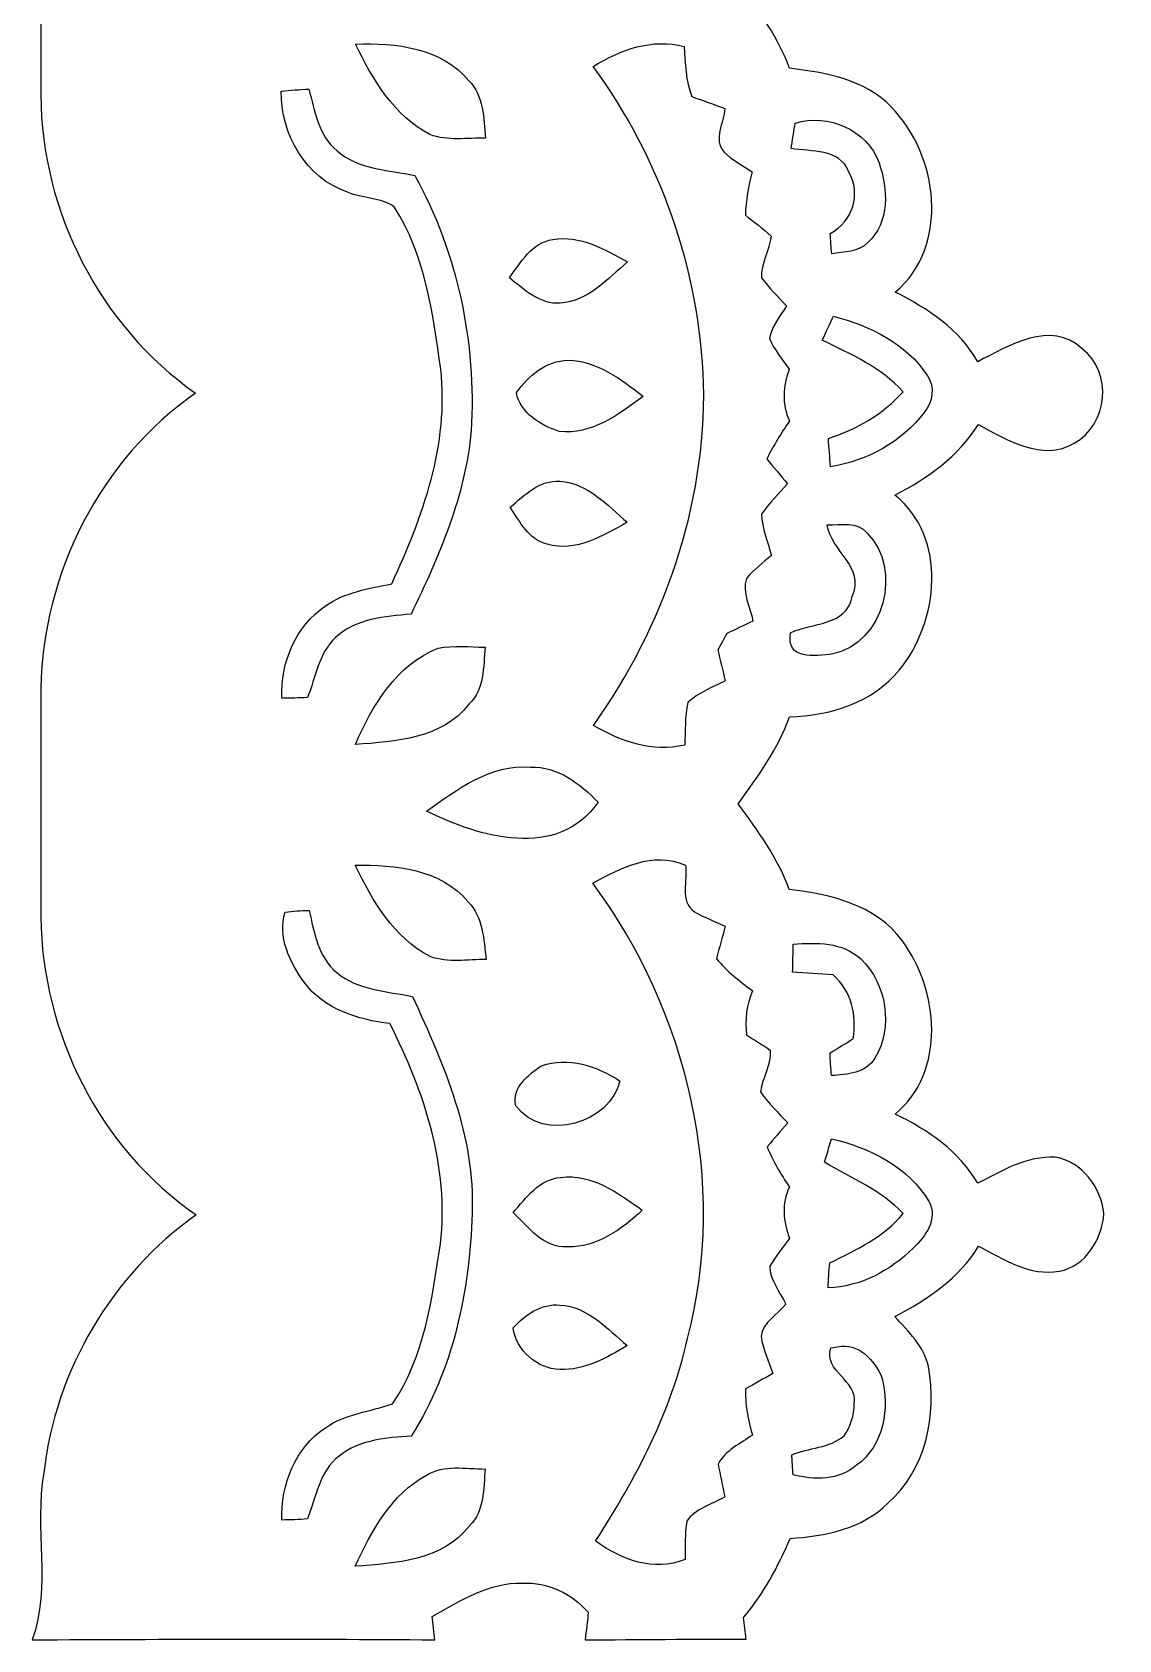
# Model space of a CAD drawing. Header units: centimetres. Extents: x -2.5 to 2.5, y -13.4 to 13.4.
# Drawn here: x -2.52 to 2.52, y -13.41 to -5.95 of the extents above; entities that cross this region are included whole.
import ezdxf

# ---------------------------------------------------------------- set-up
doc = ezdxf.new("R2010")
doc.units = ezdxf.units.CM
doc.header["$MEASUREMENT"] = 0
doc.layers.add('Camada 1', color=7, linetype='Continuous')

msp = doc.modelspace()

# ---------------------------------------------------------------- linework, layer by layer
at = {"layer": 'Camada 1', "color": 156}
for points, knots in [([(-2.51071, 13.4052), (-1.89301, 13.4052), (-1.27528, 13.40272), (-0.65792, 13.40696), (-0.65792, 13.40696), (-0.65863, 13.38121), (-0.6604, 13.33005), (-0.66145, 13.3043), (-0.66145, 13.3043), (-0.52246, 13.2274), (-0.3757, 13.13391), (-0.2092, 13.15049), (-0.2092, 13.15049), (-0.07549, 13.16108), (0.10159, 13.24609), (0.06314, 13.40696), (0.06314, 13.40696), (0.28397, 13.4052), (0.50446, 13.40767), (0.72531, 13.4052), (0.72531, 13.4052), (0.79728, 13.23798), (0.93944, 13.11027), (0.99377, 12.93247), (0.99377, 12.93247), (1.20543, 12.92577), (1.4298, 12.84358), (1.54552, 12.6559), (1.54552, 12.6559), (1.68627, 12.42871), (1.7078, 12.08369), (1.48378, 11.90025), (1.48378, 11.90025), (1.63405, 11.82122), (1.78118, 11.72386), (1.86831, 11.57323), (1.86831, 11.57323), (1.98296, 11.63637), (2.1075, 11.71575), (2.24437, 11.6914), (2.24437, 11.6914), (2.36714, 11.66847), (2.43628, 11.545), (2.45215, 11.43035), (2.45215, 11.43035), (2.43382, 11.32275), (2.37912, 11.19786), (2.2613, 11.1707), (2.2613, 11.1707), (2.11949, 11.13895), (1.98683, 11.21868), (1.86796, 11.285), (1.86796, 11.285), (1.77906, 11.13825), (1.63829, 11.03488), (1.48483, 10.96362), (1.48483, 10.96362), (1.74308, 10.73291), (1.68451, 10.28276), (1.42875, 10.07356), (1.42875, 10.07356), (1.30986, 9.96773), (1.14723, 9.94057), (0.99413, 9.92611), (0.99413, 9.92611), (0.93802, 9.77758), (0.84842, 9.64635), (0.7493, 9.52394), (0.7493, 9.52394), (0.84137, 9.38705), (0.93698, 9.25159), (1.00329, 9.09919), (1.00329, 9.09919), (1.23472, 9.10201), (1.47672, 8.99054), (1.57726, 8.77287), (1.57726, 8.77287), (1.68451, 8.55062), (1.69686, 8.23101), (1.4746, 8.07366), (1.4746, 8.07366), (1.63264, 8.0024), (1.77375, 7.89515), (1.86901, 7.74876), (1.86901, 7.74876), (1.97026, 7.80803), (2.08033, 7.85001), (2.19321, 7.88246), (2.19321, 7.88246), (2.27507, 7.85424), (2.36855, 7.8246), (2.4077, 7.73852), (2.4077, 7.73852), (2.52024, 7.58013), (2.3823, 7.3233), (2.18617, 7.33565), (2.18617, 7.33565), (2.07115, 7.34447), (1.96849, 7.40304), (1.86972, 7.45737), (1.86972, 7.45737), (1.77517, 7.31166), (1.6323, 7.2076), (1.47954, 7.12964), (1.47954, 7.12964), (1.53811, 7.07107), (1.60301, 7.01286), (1.62842, 6.93101), (1.62842, 6.93101), (1.69121, 6.67807), (1.6189, 6.37611), (1.39664, 6.22158), (1.39664, 6.22158), (1.28447, 6.13127), (1.1377, 6.11575), (0.99976, 6.10446), (0.99976, 6.10446), (0.93627, 5.95453), (0.84807, 5.81766), (0.75211, 5.68678), (0.75211, 5.68678), (0.85794, 5.56965), (0.93698, 5.4317), (0.99659, 5.28601), (0.99659, 5.28601), (1.20509, 5.28601), (1.42063, 5.20312), (1.53952, 5.02425), (1.53952, 5.02425), (1.67852, 4.80835), (1.70215, 4.49545), (1.52788, 4.29119), (1.52788, 4.29119), (1.50883, 4.28625), (1.47002, 4.27636), (1.45097, 4.27177), (1.45097, 4.27177), (1.61571, 4.19488), (1.77095, 4.08869), (1.86937, 3.93206), (1.86937, 3.93206), (1.98754, 4.00015), (2.11949, 4.07423), (2.2613, 4.04354), (2.2613, 4.04354), (2.37067, 4.02201), (2.4271, 3.90771), (2.45039, 3.80894), (2.45039, 3.80894), (2.45215, 3.68158), (2.3622, 3.54117), (2.22919, 3.52319), (2.22919, 3.52319), (2.09797, 3.5133), (1.97979, 3.57964), (1.86867, 3.64031), (1.86867, 3.64031), (1.77517, 3.49532), (1.63442, 3.3916), (1.48096, 3.31752), (1.48096, 3.31752), (1.72931, 3.11643), (1.68416, 2.71744), (1.49401, 2.49237), (1.49401, 2.49237), (1.37266, 2.34138), (1.17474, 2.30433), (0.99342, 2.28282), (0.99342, 2.28282), (0.93698, 2.13325), (0.84632, 2.0013), (0.75035, 1.87466), (0.75035, 1.87466), (0.85514, 1.75682), (0.93661, 1.62031), (0.99413, 1.47319), (0.99413, 1.47319), (1.13242, 1.46297), (1.28023, 1.44392), (1.39312, 1.35536), (1.39312, 1.35536), (1.66122, 1.16662), (1.74025, 0.744), (1.53528, 0.48224), (1.53528, 0.48224), (1.50741, 0.47412), (1.47954, 0.46601), (1.45204, 0.45755), (1.45204, 0.45755), (1.615, 0.37853), (1.77341, 0.27622), (1.86831, 0.11711), (1.86831, 0.11711), (2.00554, 0.19897), (2.19039, 0.29562), (2.34138, 0.19085), (2.34138, 0.19085), (2.48884, 0.07584), (2.47473, -0.16756), (2.31422, -0.26387), (2.31422, -0.26387), (2.16252, -0.3429), (2.00235, -0.24377), (1.86689, -0.17673), (1.86689, -0.17673), (1.77411, -0.31962), (1.63512, -0.42228), (1.48378, -0.49564), (1.48378, -0.49564), (1.76072, -0.73766), (1.67498, -1.22943), (1.38077, -1.42027), (1.38077, -1.42027), (1.26787, -1.50106), (1.12535, -1.51129), (0.99272, -1.53282), (0.99272, -1.53282), (0.93661, -1.68239), (0.84632, -1.81434), (0.74965, -1.94027), (0.74965, -1.94027), (0.85302, -2.0588), (0.93661, -2.19357), (0.99377, -2.34032), (0.99377, -2.34032), (1.13841, -2.35444), (1.29433, -2.37418), (1.40864, -2.47261), (1.40864, -2.47261), (1.66828, -2.66452), (1.73567, -3.08044), (1.53282, -3.33621), (1.53282, -3.33621), (1.50529, -3.34115), (1.47778, -3.3461), (1.45062, -3.35138), (1.45062, -3.35138), (1.61113, -3.43746), (1.76988, -3.53871), (1.86796, -3.6971), (1.86796, -3.6971), (1.9879, -3.63573), (2.11561, -3.55247), (2.25707, -3.58422), (2.25707, -3.58422), (2.38125, -3.61492), (2.45533, -3.74896), (2.44827, -3.87103), (2.44827, -3.87103), (2.42217, -3.95605), (2.38371, -4.06118), (2.28952, -4.08905), (2.28952, -4.08905), (2.141, -4.14725), (1.9946, -4.05518), (1.86655, -3.98955), (1.86655, -3.98955), (1.77623, -4.13456), (1.63583, -4.23615), (1.48483, -4.31129), (1.48483, -4.31129), (1.73567, -4.52649), (1.68521, -4.94841), (1.46507, -5.16607), (1.46507, -5.16607), (1.34267, -5.29554), (1.16099, -5.32765), (0.99236, -5.34775), (0.99236, -5.34775), (0.94226, -5.49027), (0.84737, -5.60846), (0.77399, -5.73792), (0.77399, -5.73792), (0.85372, -5.86105), (0.94156, -5.98063), (0.99272, -6.11998), (0.99272, -6.11998), (1.16063, -6.14045), (1.3416, -6.17044), (1.46437, -6.29884), (1.46437, -6.29884), (1.68275, -6.52039), (1.73848, -6.94231), (1.48307, -7.15822), (1.48307, -7.15822), (1.63335, -7.2337), (1.78152, -7.3293), (1.86548, -7.48064), (1.86548, -7.48064), (2.00837, -7.40516), (2.20451, -7.28591), (2.3502, -7.41997), (2.3502, -7.41997), (2.49344, -7.53285), (2.46979, -7.76993), (2.31315, -7.85883), (2.31315, -7.85883), (2.1657, -7.9449), (1.99918, -7.84294), (1.86867, -7.77098), (1.86867, -7.77098), (1.77765, -7.91951), (1.6323, -8.02004), (1.48132, -8.09978), (1.48132, -8.09978), (1.7272, -8.2938), (1.68592, -8.68749), (1.50213, -8.90939), (1.50213, -8.90939), (1.37936, -9.06215), (1.18215, -9.12106), (0.99272, -9.12777), (0.99272, -9.12777), (0.93732, -9.27522), (0.84807, -9.4054), (0.75352, -9.53028), (0.75352, -9.53028), (0.8449, -9.65553), (0.93873, -9.78076), (0.9913, -9.92857), (0.9913, -9.92857), (1.18392, -9.94867), (1.39171, -10.00019), (1.51482, -10.16387), (1.51482, -10.16387), (1.68485, -10.39424), (1.7212, -10.77029), (1.48271, -10.96892), (1.48271, -10.96892), (1.63476, -11.04229), (1.7787, -11.14212), (1.86655, -11.28994), (1.86655, -11.28994), (1.97801, -11.23209), (2.09444, -11.16224), (2.22496, -11.16965), (2.22496, -11.16965), (2.3502, -11.18904), (2.43769, -11.31005), (2.45109, -11.43105), (2.45109, -11.43105), (2.44193, -11.54852), (2.36819, -11.67377), (2.24472, -11.69811), (2.24472, -11.69811), (2.10819, -11.72245), (1.98472, -11.64132), (1.86937, -11.58168), (1.86937, -11.58168), (1.77977, -11.73091), (1.63264, -11.82863), (1.48166, -11.908), (1.48166, -11.908), (1.54235, -11.97785), (1.61712, -12.04489), (1.63653, -12.14013), (1.63653, -12.14013), (1.67745, -12.36345), (1.62665, -12.61991), (1.44814, -12.77338), (1.44814, -12.77338), (1.33032, -12.89368), (1.15639, -12.92613), (0.99484, -12.93741), (0.99484, -12.93741), (0.93944, -13.06829), (0.87171, -13.19494), (0.77927, -13.30395), (0.77927, -13.30395), (0.78317, -13.33712), (0.78705, -13.37062), (0.79128, -13.40485), (0.79128, -13.40485), (0.54222, -13.40309), (0.29316, -13.40626), (0.04409, -13.40731), (0.04409, -13.40731), (0.04903, -13.36392), (0.05715, -13.32194), (0.05785, -13.27925), (0.05785, -13.27925), (-0.01693, -13.19213), (-0.13053, -13.13921), (-0.24553, -13.14414), (-0.24553, -13.14414), (-0.4004, -13.13956), (-0.53516, -13.22704), (-0.66569, -13.29867), (-0.66569, -13.29867), (-0.66216, -13.32583), (-0.6558, -13.38014), (-0.65263, -13.40731), (-0.65263, -13.40731), (-1.27528, -13.40202), (-1.89793, -13.40414), (-2.52095, -13.40731), (-2.52095, -13.40731), (-2.43063, -13.15895), (-2.51354, -12.88908), (-2.46661, -12.63332), (-2.46661, -12.63332), (-2.4137, -12.15743), (-2.15018, -11.71327), (-1.76001, -11.43599), (-1.76001, -11.43599), (-2.20839, -11.12943), (-2.47473, -10.59356), (-2.48072, -10.05416), (-2.48072, -10.05416), (-2.47967, -9.70104), (-2.48038, -9.34826), (-2.48002, -8.99512), (-2.48002, -8.99512), (-2.47156, -8.4603), (-2.2038, -7.93326), (-1.76318, -7.62599), (-1.76318, -7.62599), (-2.20661, -7.31485), (-2.47791, -6.78532), (-2.48038, -6.24487), (-2.48038, -6.24487), (-2.48002, -5.91467), (-2.47967, -5.58446), (-2.48072, -5.25463), (-2.48072, -5.25463), (-2.48496, -4.70675), (-2.21721, -4.15571), (-1.76176, -3.84422), (-1.76176, -3.84422), (-2.20661, -3.538), (-2.47227, -3.00637), (-2.48038, -2.46944), (-2.48038, -2.46944), (-2.48002, -2.11666), (-2.47967, -1.76354), (-2.48072, -1.41076), (-2.48072, -1.41076), (-2.47543, -0.87241), (-2.20944, -0.33725), (-1.76318, -0.03033), (-1.76318, -0.03033), (-2.08808, 0.20954), (-2.3382, 0.55633), (-2.42746, 0.9532), (-2.42746, 0.9532), (-2.50895, 1.25201), (-2.47227, 1.5635), (-2.48002, 1.86867), (-2.48002, 1.86867), (-2.4719, 2.18651), (-2.51071, 2.51071), (-2.42393, 2.82151), (-2.42393, 2.82151), (-2.33079, 3.20922), (-2.08808, 3.55318), (-1.76564, 3.78566), (-1.76564, 3.78566), (-2.19886, 4.09963), (-2.47297, 4.61573), (-2.48038, 5.1516), (-2.48038, 5.1516), (-2.47931, 5.51673), (-2.48038, 5.88186), (-2.48002, 6.24699), (-2.48002, 6.24699), (-2.46839, 6.77862), (-2.19886, 7.29333), (-1.766, 7.60306), (-1.766, 7.60306), (-2.18968, 7.90575), (-2.4585, 8.40457), (-2.4786, 8.92492), (-2.4786, 8.92492), (-2.4825, 9.29004), (-2.47791, 9.65517), (-2.48072, 10.0203), (-2.48072, 10.0203), (-2.48214, 10.56357), (-2.22108, 11.11108), (-1.76954, 11.42153), (-1.76954, 11.42153), (-2.14665, 11.69175), (-2.40417, 12.11862), (-2.46238, 12.57935), (-2.46238, 12.57935), (-2.51283, 12.8524), (-2.43874, 13.13568), (-2.51071, 13.4052)], [0, 0, 0, 0, 0.0081301, 0.0081301, 0.0081301, 0.0081301, 0.0162602, 0.0162602, 0.0162602, 0.0162602, 0.0243902, 0.0243902, 0.0243902, 0.0243902, 0.0325203, 0.0325203, 0.0325203, 0.0325203, 0.0406504, 0.0406504, 0.0406504, 0.0406504, 0.0487805, 0.0487805, 0.0487805, 0.0487805, 0.0569106, 0.0569106, 0.0569106, 0.0569106, 0.0650407, 0.0650407, 0.0650407, 0.0650407, 0.0731707, 0.0731707, 0.0731707, 0.0731707, 0.0813008, 0.0813008, 0.0813008, 0.0813008, 0.0894309, 0.0894309, 0.0894309, 0.0894309, 0.097561, 0.097561, 0.097561, 0.097561, 0.1056911, 0.1056911, 0.1056911, 0.1056911, 0.1138211, 0.1138211, 0.1138211, 0.1138211, 0.1219512, 0.1219512, 0.1219512, 0.1219512, 0.1300813, 0.1300813, 0.1300813, 0.1300813, 0.1382114, 0.1382114, 0.1382114, 0.1382114, 0.1463415, 0.1463415, 0.1463415, 0.1463415, 0.1544715, 0.1544715, 0.1544715, 0.1544715, 0.1626016, 0.1626016, 0.1626016, 0.1626016, 0.1707317, 0.1707317, 0.1707317, 0.1707317, 0.1788618, 0.1788618, 0.1788618, 0.1788618, 0.1869919, 0.1869919, 0.1869919, 0.1869919, 0.195122, 0.195122, 0.195122, 0.195122, 0.203252, 0.203252, 0.203252, 0.203252, 0.2113821, 0.2113821, 0.2113821, 0.2113821, 0.2195122, 0.2195122, 0.2195122, 0.2195122, 0.2276423, 0.2276423, 0.2276423, 0.2276423, 0.2357724, 0.2357724, 0.2357724, 0.2357724, 0.2439024, 0.2439024, 0.2439024, 0.2439024, 0.2520325, 0.2520325, 0.2520325, 0.2520325, 0.2601626, 0.2601626, 0.2601626, 0.2601626, 0.2682927, 0.2682927, 0.2682927, 0.2682927, 0.2764228, 0.2764228, 0.2764228, 0.2764228, 0.2845528, 0.2845528, 0.2845528, 0.2845528, 0.2926829, 0.2926829, 0.2926829, 0.2926829, 0.300813, 0.300813, 0.300813, 0.300813, 0.3089431, 0.3089431, 0.3089431, 0.3089431, 0.3170732, 0.3170732, 0.3170732, 0.3170732, 0.3252033, 0.3252033, 0.3252033, 0.3252033, 0.3333333, 0.3333333, 0.3333333, 0.3333333, 0.3414634, 0.3414634, 0.3414634, 0.3414634, 0.3495935, 0.3495935, 0.3495935, 0.3495935, 0.3577236, 0.3577236, 0.3577236, 0.3577236, 0.3658537, 0.3658537, 0.3658537, 0.3658537, 0.3739837, 0.3739837, 0.3739837, 0.3739837, 0.3821138, 0.3821138, 0.3821138, 0.3821138, 0.3902439, 0.3902439, 0.3902439, 0.3902439, 0.398374, 0.398374, 0.398374, 0.398374, 0.4065041, 0.4065041, 0.4065041, 0.4065041, 0.4146341, 0.4146341, 0.4146341, 0.4146341, 0.4227642, 0.4227642, 0.4227642, 0.4227642, 0.4308943, 0.4308943, 0.4308943, 0.4308943, 0.4390244, 0.4390244, 0.4390244, 0.4390244, 0.4471545, 0.4471545, 0.4471545, 0.4471545, 0.4552846, 0.4552846, 0.4552846, 0.4552846, 0.4634146, 0.4634146, 0.4634146, 0.4634146, 0.4715447, 0.4715447, 0.4715447, 0.4715447, 0.4796748, 0.4796748, 0.4796748, 0.4796748, 0.4878049, 0.4878049, 0.4878049, 0.4878049, 0.495935, 0.495935, 0.495935, 0.495935, 0.504065, 0.504065, 0.504065, 0.504065, 0.5121951, 0.5121951, 0.5121951, 0.5121951, 0.5203252, 0.5203252, 0.5203252, 0.5203252, 0.5284553, 0.5284553, 0.5284553, 0.5284553, 0.5365854, 0.5365854, 0.5365854, 0.5365854, 0.5447154, 0.5447154, 0.5447154, 0.5447154, 0.5528455, 0.5528455, 0.5528455, 0.5528455, 0.5609756, 0.5609756, 0.5609756, 0.5609756, 0.5691057, 0.5691057, 0.5691057, 0.5691057, 0.5772358, 0.5772358, 0.5772358, 0.5772358, 0.5853659, 0.5853659, 0.5853659, 0.5853659, 0.5934959, 0.5934959, 0.5934959, 0.5934959, 0.601626, 0.601626, 0.601626, 0.601626, 0.6097561, 0.6097561, 0.6097561, 0.6097561, 0.6178862, 0.6178862, 0.6178862, 0.6178862, 0.6260163, 0.6260163, 0.6260163, 0.6260163, 0.6341463, 0.6341463, 0.6341463, 0.6341463, 0.6422764, 0.6422764, 0.6422764, 0.6422764, 0.6504065, 0.6504065, 0.6504065, 0.6504065, 0.6585366, 0.6585366, 0.6585366, 0.6585366, 0.6666667, 0.6666667, 0.6666667, 0.6666667, 0.6747967, 0.6747967, 0.6747967, 0.6747967, 0.6829268, 0.6829268, 0.6829268, 0.6829268, 0.6910569, 0.6910569, 0.6910569, 0.6910569, 0.699187, 0.699187, 0.699187, 0.699187, 0.7073171, 0.7073171, 0.7073171, 0.7073171, 0.7154472, 0.7154472, 0.7154472, 0.7154472, 0.7235772, 0.7235772, 0.7235772, 0.7235772, 0.7317073, 0.7317073, 0.7317073, 0.7317073, 0.7398374, 0.7398374, 0.7398374, 0.7398374, 0.7479675, 0.7479675, 0.7479675, 0.7479675, 0.7560976, 0.7560976, 0.7560976, 0.7560976, 0.7642276, 0.7642276, 0.7642276, 0.7642276, 0.7723577, 0.7723577, 0.7723577, 0.7723577, 0.7804878, 0.7804878, 0.7804878, 0.7804878, 0.7886179, 0.7886179, 0.7886179, 0.7886179, 0.796748, 0.796748, 0.796748, 0.796748, 0.804878, 0.804878, 0.804878, 0.804878, 0.8130081, 0.8130081, 0.8130081, 0.8130081, 0.8211382, 0.8211382, 0.8211382, 0.8211382, 0.8292683, 0.8292683, 0.8292683, 0.8292683, 0.8373984, 0.8373984, 0.8373984, 0.8373984, 0.8455285, 0.8455285, 0.8455285, 0.8455285, 0.8536585, 0.8536585, 0.8536585, 0.8536585, 0.8617886, 0.8617886, 0.8617886, 0.8617886, 0.8699187, 0.8699187, 0.8699187, 0.8699187, 0.8780488, 0.8780488, 0.8780488, 0.8780488, 0.8861789, 0.8861789, 0.8861789, 0.8861789, 0.8943089, 0.8943089, 0.8943089, 0.8943089, 0.902439, 0.902439, 0.902439, 0.902439, 0.9105691, 0.9105691, 0.9105691, 0.9105691, 0.9186992, 0.9186992, 0.9186992, 0.9186992, 0.9268293, 0.9268293, 0.9268293, 0.9268293, 0.9349593, 0.9349593, 0.9349593, 0.9349593, 0.9430894, 0.9430894, 0.9430894, 0.9430894, 0.9512195, 0.9512195, 0.9512195, 0.9512195, 0.9593496, 0.9593496, 0.9593496, 0.9593496, 0.9674797, 0.9674797, 0.9674797, 0.9674797, 0.9756098, 0.9756098, 0.9756098, 0.9756098, 0.9837398, 0.9837398, 0.9837398, 0.9837398, 1, 1, 1, 1]), ([(-1.02093, -6.00745), (-1.02093, -6.00745), (-1.02093, -6.00745), (-1.02093, -6.00745), (-1.02093, -6.00745), (-0.94226, -6.17078), (-0.84208, -6.34012), (-0.67556, -6.42691), (-0.67556, -6.42691), (-0.59407, -6.45829), (-0.50341, -6.44207), (-0.41768, -6.44348), (-0.41768, -6.44348), (-0.42686, -6.35141), (-0.42509, -6.24804), (-0.4953, -6.17748), (-0.4953, -6.17748), (-0.6223, -6.02473), (-0.83502, -6.00039), (-1.02093, -6.00745)], [0, 0, 0, 0, 0.1666667, 0.1666667, 0.1666667, 0.1666667, 0.3333333, 0.3333333, 0.3333333, 0.3333333, 0.5, 0.5, 0.5, 0.5, 0.6666667, 0.6666667, 0.6666667, 0.6666667, 1, 1, 1, 1]), ([(0.0822, -6.11082), (0.0822, -6.11082), (0.0822, -6.11082), (0.0822, -6.11082), (0.0822, -6.11082), (0.39263, -6.53696), (0.57714, -7.0552), (0.59372, -7.58296), (0.59372, -7.58296), (0.60537, -8.14951), (0.40922, -8.70866), (0.08254, -9.16798), (0.08254, -9.16798), (0.21307, -9.24102), (0.35489, -9.29393), (0.50623, -9.25795), (0.50623, -9.25795), (0.51011, -9.19198), (0.50553, -9.12566), (0.52034, -9.06144), (0.52034, -9.06144), (0.56938, -9.01417), (0.63465, -8.99089), (0.69427, -8.9602), (0.69427, -8.9602), (0.68297, -8.91187), (0.67132, -8.86424), (0.6597, -8.81661), (0.6597, -8.81661), (0.67027, -8.79756), (0.69144, -8.75946), (0.70202, -8.74041), (0.70202, -8.74041), (0.74224, -8.72137), (0.78246, -8.70196), (0.82303, -8.68327), (0.82303, -8.68327), (0.81068, -8.61871), (0.77045, -8.55098), (0.79304, -8.48501), (0.79304, -8.48501), (0.8262, -8.44444), (0.86959, -8.4134), (0.9084, -8.37881), (0.9084, -8.37881), (0.89217, -8.31497), (0.8643, -8.25324), (0.86254, -8.18727), (0.86254, -8.18727), (0.89817, -8.13647), (0.94192, -8.09237), (0.98319, -8.0465), (0.98319, -8.0465), (0.95074, -8.0077), (0.91863, -7.96924), (0.88688, -7.9308), (0.88688, -7.9308), (0.91792, -7.87011), (0.95355, -7.81227), (0.99165, -7.75616), (0.99165, -7.75616), (0.95708, -7.67749), (0.96097, -7.59388), (0.9913, -7.51521), (0.9913, -7.51521), (0.95849, -7.46901), (0.92216, -7.42492), (0.89923, -7.3734), (0.89923, -7.3734), (0.90769, -7.31485), (0.95074, -7.27039), (0.97861, -7.22136), (0.97861, -7.22136), (0.93909, -7.17868), (0.89675, -7.1388), (0.86254, -7.09188), (0.86254, -7.09188), (0.85901, -7.02415), (0.89923, -6.96382), (0.90664, -6.89751), (0.90664, -6.89751), (0.86888, -6.86293), (0.82761, -6.83224), (0.78775, -6.8012), (0.78775, -6.8012), (0.78987, -6.73276), (0.80151, -6.66574), (0.81845, -6.59977), (0.81845, -6.59977), (0.7747, -6.57014), (0.72636, -6.54614), (0.68967, -6.50804), (0.68967, -6.50804), (0.63534, -6.45018), (0.69003, -6.37222), (0.69215, -6.30555), (0.69215, -6.30555), (0.64099, -6.28685), (0.59019, -6.2685), (0.53903, -6.25122), (0.53903, -6.25122), (0.51011, -6.17714), (0.5087, -6.09669), (0.50446, -6.01839), (0.50446, -6.01839), (0.35277, -5.97992), (0.21061, -6.0332), (0.0822, -6.11082)], [0, 0, 0, 0, 0.0357143, 0.0357143, 0.0357143, 0.0357143, 0.0714286, 0.0714286, 0.0714286, 0.0714286, 0.1071429, 0.1071429, 0.1071429, 0.1071429, 0.1428571, 0.1428571, 0.1428571, 0.1428571, 0.1785714, 0.1785714, 0.1785714, 0.1785714, 0.2142857, 0.2142857, 0.2142857, 0.2142857, 0.25, 0.25, 0.25, 0.25, 0.2857143, 0.2857143, 0.2857143, 0.2857143, 0.3214286, 0.3214286, 0.3214286, 0.3214286, 0.3571429, 0.3571429, 0.3571429, 0.3571429, 0.3928571, 0.3928571, 0.3928571, 0.3928571, 0.4285714, 0.4285714, 0.4285714, 0.4285714, 0.4642857, 0.4642857, 0.4642857, 0.4642857, 0.5, 0.5, 0.5, 0.5, 0.5357143, 0.5357143, 0.5357143, 0.5357143, 0.5714286, 0.5714286, 0.5714286, 0.5714286, 0.6071429, 0.6071429, 0.6071429, 0.6071429, 0.6428571, 0.6428571, 0.6428571, 0.6428571, 0.6785714, 0.6785714, 0.6785714, 0.6785714, 0.7142857, 0.7142857, 0.7142857, 0.7142857, 0.75, 0.75, 0.75, 0.75, 0.7857143, 0.7857143, 0.7857143, 0.7857143, 0.8214286, 0.8214286, 0.8214286, 0.8214286, 0.8571429, 0.8571429, 0.8571429, 0.8571429, 0.8928571, 0.8928571, 0.8928571, 0.8928571, 0.9285714, 0.9285714, 0.9285714, 0.9285714, 1, 1, 1, 1]), ([(-1.36525, -6.22511), (-1.36525, -6.22511), (-1.36525, -6.22511), (-1.36525, -6.22511), (-1.36525, -6.22511), (-1.36947, -6.42479), (-1.25095, -6.62905), (-1.05728, -6.69466), (-1.05728, -6.69466), (-0.98848, -6.72535), (-0.90204, -6.71829), (-0.84137, -6.76275), (-0.84137, -6.76275), (-0.69673, -6.985), (-0.66145, -7.25735), (-0.62583, -7.51451), (-0.62583, -7.51451), (-0.58596, -7.86341), (-0.70801, -8.19996), (-0.85302, -8.51076), (-0.85302, -8.51076), (-0.95849, -8.53193), (-1.06997, -8.54886), (-1.15958, -8.61272), (-1.15958, -8.61272), (-1.29857, -8.7062), (-1.36947, -8.87659), (-1.36243, -9.04098), (-1.36243, -9.04098), (-1.32291, -9.04098), (-1.2834, -9.03993), (-1.24354, -9.03781), (-1.24354, -9.03781), (-1.2058, -8.94291), (-1.19203, -8.83179), (-1.113, -8.75982), (-1.113, -8.75982), (-1.01917, -8.67233), (-0.88477, -8.6614), (-0.76341, -8.65152), (-0.76341, -8.65152), (-0.63287, -8.3827), (-0.51118, -8.10153), (-0.48401, -7.80097), (-0.48401, -7.80097), (-0.46073, -7.39245), (-0.54645, -6.97618), (-0.74541, -6.61704), (-0.74541, -6.61704), (-0.86854, -6.59024), (-1.00682, -6.58953), (-1.10666, -6.50239), (-1.10666, -6.50239), (-1.19308, -6.4329), (-1.20931, -6.31684), (-1.23718, -6.21629), (-1.23718, -6.21629), (-1.27987, -6.21875), (-1.32291, -6.22123), (-1.36525, -6.22511)], [0, 0, 0, 0, 0.0625, 0.0625, 0.0625, 0.0625, 0.125, 0.125, 0.125, 0.125, 0.1875, 0.1875, 0.1875, 0.1875, 0.25, 0.25, 0.25, 0.25, 0.3125, 0.3125, 0.3125, 0.3125, 0.375, 0.375, 0.375, 0.375, 0.4375, 0.4375, 0.4375, 0.4375, 0.5, 0.5, 0.5, 0.5, 0.5625, 0.5625, 0.5625, 0.5625, 0.625, 0.625, 0.625, 0.625, 0.6875, 0.6875, 0.6875, 0.6875, 0.75, 0.75, 0.75, 0.75, 0.8125, 0.8125, 0.8125, 0.8125, 0.875, 0.875, 0.875, 0.875, 1, 1, 1, 1]), ([(1.01847, -6.37363), (1.01847, -6.37363), (1.01847, -6.37363), (1.01847, -6.37363), (1.01847, -6.37363), (1.01389, -6.40291), (1.00471, -6.46219), (1.00012, -6.49145), (1.00012, -6.49145), (1.09255, -6.5084), (1.22378, -6.4904), (1.26683, -6.59835), (1.26683, -6.59835), (1.32679, -6.70418), (1.28588, -6.828), (1.18145, -6.88622), (1.18145, -6.88622), (1.18356, -6.91727), (1.18568, -6.94867), (1.18816, -6.98041), (1.18816, -6.98041), (1.24566, -6.97018), (1.31197, -6.97406), (1.35536, -6.9282), (1.35536, -6.9282), (1.45767, -6.83577), (1.45026, -6.67807), (1.40757, -6.55849), (1.40757, -6.55849), (1.35325, -6.40467), (1.17086, -6.32707), (1.01847, -6.37363)], [0, 0, 0, 0, 0.1111111, 0.1111111, 0.1111111, 0.1111111, 0.2222222, 0.2222222, 0.2222222, 0.2222222, 0.3333333, 0.3333333, 0.3333333, 0.3333333, 0.4444444, 0.4444444, 0.4444444, 0.4444444, 0.5555556, 0.5555556, 0.5555556, 0.5555556, 0.6666667, 0.6666667, 0.6666667, 0.6666667, 0.7777778, 0.7777778, 0.7777778, 0.7777778, 1, 1, 1, 1]), ([(-0.30726, -7.09188), (-0.30726, -7.09188), (-0.30726, -7.09188), (-0.30726, -7.09188), (-0.30726, -7.09188), (-0.23777, -7.1448), (-0.16651, -7.21642), (-0.0709, -7.20901), (-0.0709, -7.20901), (0.05749, -7.20019), (0.14887, -7.09612), (0.24095, -7.01781), (0.24095, -7.01781), (0.13475, -6.96029), (0.0208, -6.89151), (-0.10548, -6.91409), (-0.10548, -6.91409), (-0.20355, -6.92608), (-0.25364, -7.02098), (-0.30726, -7.09188)], [0, 0, 0, 0, 0.1666667, 0.1666667, 0.1666667, 0.1666667, 0.3333333, 0.3333333, 0.3333333, 0.3333333, 0.5, 0.5, 0.5, 0.5, 0.6666667, 0.6666667, 0.6666667, 0.6666667, 1, 1, 1, 1]), ([(1.1444, -7.38082), (1.1444, -7.38082), (1.1444, -7.38082), (1.1444, -7.38082), (1.1444, -7.38082), (1.27776, -7.44607), (1.41851, -7.50569), (1.51906, -7.62), (1.51906, -7.62), (1.42699, -7.72478), (1.30422, -7.79322), (1.17298, -7.83624), (1.17298, -7.83624), (1.17544, -7.88), (1.17897, -7.92302), (1.18321, -7.96748), (1.18321, -7.96748), (1.35254, -7.94032), (1.51341, -7.85283), (1.61783, -7.71525), (1.61783, -7.71525), (1.65734, -7.66833), (1.66828, -7.59707), (1.63194, -7.5452), (1.63194, -7.5452), (1.53458, -7.39527), (1.36455, -7.31307), (1.19627, -7.26968), (1.19627, -7.26968), (1.18356, -7.29755), (1.15746, -7.35329), (1.1444, -7.38082)], [0, 0, 0, 0, 0.1111111, 0.1111111, 0.1111111, 0.1111111, 0.2222222, 0.2222222, 0.2222222, 0.2222222, 0.3333333, 0.3333333, 0.3333333, 0.3333333, 0.4444444, 0.4444444, 0.4444444, 0.4444444, 0.5555556, 0.5555556, 0.5555556, 0.5555556, 0.6666667, 0.6666667, 0.6666667, 0.6666667, 0.7777778, 0.7777778, 0.7777778, 0.7777778, 1, 1, 1, 1]), ([(-0.27481, -7.62387), (-0.27481, -7.62387), (-0.27481, -7.62387), (-0.27481, -7.62387), (-0.27481, -7.62387), (-0.25541, -7.71806), (-0.16262, -7.77733), (-0.07584, -7.80345), (-0.07584, -7.80345), (0.07267, -7.82179), (0.20109, -7.72442), (0.31362, -7.64151), (0.31362, -7.64151), (0.21201, -7.56214), (0.10018, -7.47606), (-0.03457, -7.4736), (-0.03457, -7.4736), (-0.13652, -7.47501), (-0.21836, -7.5452), (-0.27481, -7.62387)], [0, 0, 0, 0, 0.1666667, 0.1666667, 0.1666667, 0.1666667, 0.3333333, 0.3333333, 0.3333333, 0.3333333, 0.5, 0.5, 0.5, 0.5, 0.6666667, 0.6666667, 0.6666667, 0.6666667, 1, 1, 1, 1]), ([(-0.30373, -8.15552), (-0.30373, -8.15552), (-0.30373, -8.15552), (-0.30373, -8.15552), (-0.30373, -8.15552), (-0.25788, -8.22113), (-0.21802, -8.30615), (-0.13194, -8.3266), (-0.13194, -8.3266), (0.00105, -8.36436), (0.12805, -8.28745), (0.23988, -8.22501), (0.23988, -8.22501), (0.1471, -8.14634), (0.05749, -8.04333), (-0.07231, -8.03485), (-0.07231, -8.03485), (-0.16722, -8.02674), (-0.23707, -8.10012), (-0.30373, -8.15552)], [0, 0, 0, 0, 0.1666667, 0.1666667, 0.1666667, 0.1666667, 0.3333333, 0.3333333, 0.3333333, 0.3333333, 0.5, 0.5, 0.5, 0.5, 0.6666667, 0.6666667, 0.6666667, 0.6666667, 1, 1, 1, 1]), ([(1.16733, -8.23665), (1.16733, -8.23665), (1.16733, -8.23665), (1.16733, -8.23665), (1.16733, -8.23665), (1.18426, -8.35978), (1.34584, -8.43173), (1.28269, -8.56967), (1.28269, -8.56967), (1.25623, -8.70725), (1.09607, -8.68961), (0.99764, -8.7369), (0.99764, -8.7369), (0.97296, -8.866), (1.11054, -8.8466), (1.19379, -8.83532), (1.19379, -8.83532), (1.43016, -8.78733), (1.52011, -8.43986), (1.3529, -8.27546), (1.3529, -8.27546), (1.30739, -8.21831), (1.22943, -8.23948), (1.16733, -8.23665)], [0, 0, 0, 0, 0.1428571, 0.1428571, 0.1428571, 0.1428571, 0.2857143, 0.2857143, 0.2857143, 0.2857143, 0.4285714, 0.4285714, 0.4285714, 0.4285714, 0.5714286, 0.5714286, 0.5714286, 0.5714286, 0.7142857, 0.7142857, 0.7142857, 0.7142857, 1, 1, 1, 1]), ([(-1.02129, -9.25583), (-1.02129, -9.25583), (-1.02129, -9.25583), (-1.02129, -9.25583), (-1.02129, -9.25583), (-0.83572, -9.24136), (-0.61877, -9.22937), (-0.49459, -9.0685), (-0.49459, -9.0685), (-0.42262, -8.99971), (-0.42862, -8.89528), (-0.41909, -8.80463), (-0.41909, -8.80463), (-0.49213, -8.80251), (-0.56549, -8.7951), (-0.63746, -8.8085), (-0.63746, -8.8085), (-0.83007, -8.88471), (-0.94368, -9.07379), (-1.02129, -9.25583)], [0, 0, 0, 0, 0.1666667, 0.1666667, 0.1666667, 0.1666667, 0.3333333, 0.3333333, 0.3333333, 0.3333333, 0.5, 0.5, 0.5, 0.5, 0.6666667, 0.6666667, 0.6666667, 0.6666667, 1, 1, 1, 1]), ([(-0.69215, -9.56451), (-0.69215, -9.56451), (-0.69215, -9.56451), (-0.69215, -9.56451), (-0.69215, -9.56451), (-0.44767, -9.68516), (-0.08254, -9.79382), (0.10442, -9.52253), (0.10442, -9.52253), (0.0201, -9.43821), (-0.08325, -9.35426), (-0.2099, -9.36096), (-0.2099, -9.36096), (-0.39511, -9.34473), (-0.54926, -9.46431), (-0.69215, -9.56451)], [0, 0, 0, 0, 0.2, 0.2, 0.2, 0.2, 0.4, 0.4, 0.4, 0.4, 0.6, 0.6, 0.6, 0.6, 1, 1, 1, 1]), ([(0.08042, -9.89894), (0.08042, -9.89894), (0.08042, -9.89894), (0.08042, -9.89894), (0.08042, -9.89894), (0.52105, -10.49408), (0.71013, -11.28783), (0.51893, -12.01032), (0.51893, -12.01032), (0.44414, -12.34968), (0.27975, -12.65872), (0.09313, -12.94835), (0.09313, -12.94835), (0.21378, -13.03796), (0.36089, -13.09158), (0.50835, -13.03513), (0.50835, -13.03513), (0.51011, -12.97515), (0.50587, -12.91554), (0.5154, -12.85699), (0.5154, -12.85699), (0.55597, -12.79735), (0.63287, -12.77937), (0.69249, -12.74409), (0.69249, -12.74409), (0.68121, -12.6933), (0.67098, -12.6425), (0.66145, -12.59204), (0.66145, -12.59204), (0.69532, -12.52748), (0.76517, -12.49785), (0.82125, -12.45763), (0.82125, -12.45763), (0.79833, -12.38815), (0.78634, -12.31618), (0.7888, -12.2435), (0.7888, -12.2435), (0.83078, -12.21987), (0.87277, -12.19624), (0.9151, -12.17259), (0.9151, -12.17259), (0.89641, -12.11509), (0.86959, -12.05971), (0.86042, -11.99973), (0.86042, -11.99973), (0.86924, -11.93411), (0.93698, -11.89848), (0.97579, -11.85121), (0.97579, -11.85121), (0.94933, -11.793), (0.90063, -11.7408), (0.90134, -11.67482), (0.90134, -11.67482), (0.92745, -11.62897), (0.96061, -11.58804), (0.99236, -11.5464), (0.99236, -11.5464), (0.96378, -11.4681), (0.95425, -11.38485), (0.99165, -11.30757), (0.99165, -11.30757), (0.95215, -11.24795), (0.91546, -11.18658), (0.88864, -11.12061), (0.88864, -11.12061), (0.92004, -11.08357), (0.95179, -11.04688), (0.9839, -11.01019), (0.9839, -11.01019), (0.94085, -10.96291), (0.89393, -10.91917), (0.85831, -10.86626), (0.85831, -10.86626), (0.86606, -10.80065), (0.90874, -10.73962), (0.90311, -10.67364), (0.90311, -10.67364), (0.86713, -10.64823), (0.83078, -10.62496), (0.7934, -10.60272), (0.7934, -10.60272), (0.78317, -10.53253), (0.79516, -10.46302), (0.82055, -10.39741), (0.82055, -10.39741), (0.76022, -10.35297), (0.70131, -10.30605), (0.65334, -10.2489), (0.65334, -10.2489), (0.66674, -10.1981), (0.68121, -10.14871), (0.69391, -10.09826), (0.69391, -10.09826), (0.64593, -10.07568), (0.59655, -10.05733), (0.55138, -10.03087), (0.55138, -10.03087), (0.48012, -9.98326), (0.5221, -9.88377), (0.5094, -9.81463), (0.5094, -9.81463), (0.3563, -9.75077), (0.21271, -9.82486), (0.08042, -9.89894)], [0, 0, 0, 0, 0.037037, 0.037037, 0.037037, 0.037037, 0.0740741, 0.0740741, 0.0740741, 0.0740741, 0.1111111, 0.1111111, 0.1111111, 0.1111111, 0.1481481, 0.1481481, 0.1481481, 0.1481481, 0.1851852, 0.1851852, 0.1851852, 0.1851852, 0.2222222, 0.2222222, 0.2222222, 0.2222222, 0.2592593, 0.2592593, 0.2592593, 0.2592593, 0.2962963, 0.2962963, 0.2962963, 0.2962963, 0.3333333, 0.3333333, 0.3333333, 0.3333333, 0.3703704, 0.3703704, 0.3703704, 0.3703704, 0.4074074, 0.4074074, 0.4074074, 0.4074074, 0.4444444, 0.4444444, 0.4444444, 0.4444444, 0.4814815, 0.4814815, 0.4814815, 0.4814815, 0.5185185, 0.5185185, 0.5185185, 0.5185185, 0.5555556, 0.5555556, 0.5555556, 0.5555556, 0.5925926, 0.5925926, 0.5925926, 0.5925926, 0.6296296, 0.6296296, 0.6296296, 0.6296296, 0.6666667, 0.6666667, 0.6666667, 0.6666667, 0.7037037, 0.7037037, 0.7037037, 0.7037037, 0.7407407, 0.7407407, 0.7407407, 0.7407407, 0.7777778, 0.7777778, 0.7777778, 0.7777778, 0.8148148, 0.8148148, 0.8148148, 0.8148148, 0.8518519, 0.8518519, 0.8518519, 0.8518519, 0.8888889, 0.8888889, 0.8888889, 0.8888889, 0.9259259, 0.9259259, 0.9259259, 0.9259259, 1, 1, 1, 1]), ([(-1.02234, -9.81569), (-1.02234, -9.81569), (-1.02234, -9.81569), (-1.02234, -9.81569), (-1.02234, -9.81569), (-0.94192, -9.98007), (-0.84242, -10.15118), (-0.67451, -10.23902), (-0.67451, -10.23902), (-0.59195, -10.26971), (-0.50095, -10.25243), (-0.41485, -10.25172), (-0.41485, -10.25172), (-0.42545, -10.15824), (-0.42969, -10.05628), (-0.49883, -9.98502), (-0.49883, -9.98502), (-0.62512, -9.83262), (-0.83819, -9.81216), (-1.02234, -9.81569)], [0, 0, 0, 0, 0.1666667, 0.1666667, 0.1666667, 0.1666667, 0.3333333, 0.3333333, 0.3333333, 0.3333333, 0.5, 0.5, 0.5, 0.5, 0.6666667, 0.6666667, 0.6666667, 0.6666667, 1, 1, 1, 1]), ([(-1.34725, -10.03229), (-1.34725, -10.03229), (-1.34725, -10.03229), (-1.34725, -10.03229), (-1.34725, -10.03229), (-1.38465, -10.1473), (-1.32432, -10.26583), (-1.25906, -10.35826), (-1.25906, -10.35826), (-1.16699, -10.48349), (-1.00999, -10.53217), (-0.86184, -10.54946), (-0.86184, -10.54946), (-0.70131, -10.86343), (-0.58561, -11.21375), (-0.62688, -11.57076), (-0.62688, -11.57076), (-0.66569, -11.82546), (-0.70061, -12.09604), (-0.84983, -12.31335), (-0.84983, -12.31335), (-0.9532, -12.34897), (-1.06785, -12.3592), (-1.15958, -12.42342), (-1.15958, -12.42342), (-1.30033, -12.51479), (-1.36771, -12.68801), (-1.36243, -12.85168), (-1.36243, -12.85168), (-1.32291, -12.85134), (-1.28376, -12.84958), (-1.24424, -12.84639), (-1.24424, -12.84639), (-1.20368, -12.74655), (-1.18921, -12.6245), (-1.09677, -12.55501), (-1.09677, -12.55501), (-1.00295, -12.4788), (-0.87806, -12.47069), (-0.76234, -12.46258), (-0.76234, -12.46258), (-0.5669, -12.15636), (-0.49142, -11.78877), (-0.48012, -11.43), (-0.48012, -11.43), (-0.46531, -11.07369), (-0.61029, -10.73996), (-0.75671, -10.42353), (-0.75671, -10.42353), (-0.877, -10.40024), (-1.00894, -10.39495), (-1.10737, -10.31346), (-1.10737, -10.31346), (-1.19415, -10.24325), (-1.2125, -10.12647), (-1.23577, -10.02454), (-1.23577, -10.02454), (-1.27316, -10.02558), (-1.31022, -10.02805), (-1.34725, -10.03229)], [0, 0, 0, 0, 0.0625, 0.0625, 0.0625, 0.0625, 0.125, 0.125, 0.125, 0.125, 0.1875, 0.1875, 0.1875, 0.1875, 0.25, 0.25, 0.25, 0.25, 0.3125, 0.3125, 0.3125, 0.3125, 0.375, 0.375, 0.375, 0.375, 0.4375, 0.4375, 0.4375, 0.4375, 0.5, 0.5, 0.5, 0.5, 0.5625, 0.5625, 0.5625, 0.5625, 0.625, 0.625, 0.625, 0.625, 0.6875, 0.6875, 0.6875, 0.6875, 0.75, 0.75, 0.75, 0.75, 0.8125, 0.8125, 0.8125, 0.8125, 0.875, 0.875, 0.875, 0.875, 1, 1, 1, 1]), ([(1.00965, -10.18117), (1.00965, -10.18117), (1.00965, -10.18117), (1.00965, -10.18117), (1.00965, -10.18117), (1.00894, -10.21362), (1.00753, -10.27888), (1.00682, -10.31134), (1.00682, -10.31134), (1.06927, -10.31558), (1.13205, -10.32016), (1.1945, -10.32403), (1.1945, -10.32403), (1.28057, -10.39883), (1.30562, -10.51031), (1.28763, -10.62036), (1.28763, -10.62036), (1.25165, -10.6419), (1.21603, -10.66375), (1.18039, -10.68599), (1.18039, -10.68599), (1.18215, -10.72056), (1.18426, -10.75584), (1.18674, -10.79112), (1.18674, -10.79112), (1.26047, -10.78476), (1.3462, -10.78123), (1.38818, -10.70926), (1.38818, -10.70926), (1.47567, -10.56815), (1.44322, -10.3625), (1.32326, -10.24995), (1.32326, -10.24995), (1.23859, -10.17093), (1.11724, -10.1734), (1.00965, -10.18117)], [0, 0, 0, 0, 0.1, 0.1, 0.1, 0.1, 0.2, 0.2, 0.2, 0.2, 0.3, 0.3, 0.3, 0.3, 0.4, 0.4, 0.4, 0.4, 0.5, 0.5, 0.5, 0.5, 0.6, 0.6, 0.6, 0.6, 0.7, 0.7, 0.7, 0.7, 0.8, 0.8, 0.8, 0.8, 1, 1, 1, 1]), ([(-0.15875, -10.74596), (-0.15875, -10.74596), (-0.15875, -10.74596), (-0.15875, -10.74596), (-0.15875, -10.74596), (-0.21978, -10.78618), (-0.29739, -10.84757), (-0.27693, -10.93045), (-0.27693, -10.93045), (-0.1471, -11.10791), (0.16228, -11.00807), (0.20601, -10.81617), (0.20601, -10.81617), (0.10125, -10.74702), (-0.03598, -10.7001), (-0.15875, -10.74596)], [0, 0, 0, 0, 0.2, 0.2, 0.2, 0.2, 0.4, 0.4, 0.4, 0.4, 0.6, 0.6, 0.6, 0.6, 1, 1, 1, 1]), ([(1.18709, -11.08392), (1.18709, -11.08392), (1.18709, -11.08392), (1.18709, -11.08392), (1.18709, -11.08392), (1.17897, -11.11108), (1.16311, -11.16541), (1.155, -11.19292), (1.155, -11.19292), (1.27952, -11.26737), (1.41781, -11.3217), (1.51906, -11.4307), (1.51906, -11.4307), (1.43016, -11.53971), (1.30245, -11.59791), (1.17968, -11.6593), (1.17968, -11.6593), (1.1751, -11.69704), (1.17264, -11.73551), (1.17193, -11.7743), (1.17193, -11.7743), (1.32221, -11.77079), (1.46156, -11.69458), (1.56632, -11.59087), (1.56632, -11.59087), (1.62277, -11.53724), (1.68205, -11.4554), (1.64041, -11.37567), (1.64041, -11.37567), (1.54374, -11.2148), (1.36489, -11.12448), (1.18709, -11.08392)], [0, 0, 0, 0, 0.1111111, 0.1111111, 0.1111111, 0.1111111, 0.2222222, 0.2222222, 0.2222222, 0.2222222, 0.3333333, 0.3333333, 0.3333333, 0.3333333, 0.4444444, 0.4444444, 0.4444444, 0.4444444, 0.5555556, 0.5555556, 0.5555556, 0.5555556, 0.6666667, 0.6666667, 0.6666667, 0.6666667, 0.7777778, 0.7777778, 0.7777778, 0.7777778, 1, 1, 1, 1]), ([(-0.28928, -11.42576), (-0.28928, -11.42576), (-0.28928, -11.42576), (-0.28928, -11.42576), (-0.28928, -11.42576), (-0.21766, -11.49349), (-0.14887, -11.59333), (-0.03703, -11.58487), (-0.03703, -11.58487), (0.09913, -11.5884), (0.21449, -11.50338), (0.30938, -11.41482), (0.30938, -11.41482), (0.19755, -11.33722), (0.07584, -11.24303), (-0.06914, -11.26348), (-0.06914, -11.26348), (-0.16862, -11.27019), (-0.2293, -11.35768), (-0.28928, -11.42576)], [0, 0, 0, 0, 0.1666667, 0.1666667, 0.1666667, 0.1666667, 0.3333333, 0.3333333, 0.3333333, 0.3333333, 0.5, 0.5, 0.5, 0.5, 0.6666667, 0.6666667, 0.6666667, 0.6666667, 1, 1, 1, 1]), ([(-0.28999, -11.96092), (-0.28999, -11.96092), (-0.28999, -11.96092), (-0.28999, -11.96092), (-0.28999, -11.96092), (-0.27481, -12.06605), (-0.17955, -12.15036), (-0.07338, -12.15319), (-0.07338, -12.15319), (0.04163, -12.15884), (0.14393, -12.09852), (0.23988, -12.04312), (0.23988, -12.04312), (0.14746, -11.96552), (0.05679, -11.86074), (-0.07267, -11.85509), (-0.07267, -11.85509), (-0.15945, -11.84592), (-0.23424, -11.90096), (-0.28999, -11.96092)], [0, 0, 0, 0, 0.1666667, 0.1666667, 0.1666667, 0.1666667, 0.3333333, 0.3333333, 0.3333333, 0.3333333, 0.5, 0.5, 0.5, 0.5, 0.6666667, 0.6666667, 0.6666667, 0.6666667, 1, 1, 1, 1]), ([(1.21567, -12.04841), (1.21567, -12.04841), (1.21567, -12.04841), (1.21567, -12.04841), (1.21567, -12.04841), (1.21567, -12.04841), (1.18463, -12.05264), (1.18463, -12.05264), (1.18463, -12.05264), (1.14793, -12.16483), (1.31163, -12.20328), (1.29292, -12.31265), (1.29292, -12.31265), (1.29222, -12.3652), (1.27635, -12.41777), (1.24529, -12.46116), (1.24529, -12.46116), (1.17756, -12.51937), (1.08162, -12.51549), (1.00259, -12.54936), (1.00259, -12.54936), (1.00436, -12.57229), (1.00753, -12.6185), (1.00894, -12.64179), (1.00894, -12.64179), (1.1063, -12.66684), (1.22378, -12.66789), (1.30386, -12.59804), (1.30386, -12.59804), (1.42875, -12.50809), (1.45837, -12.33204), (1.42098, -12.19093), (1.42098, -12.19093), (1.38852, -12.11121), (1.30951, -12.02689), (1.21567, -12.04841)], [0, 0, 0, 0, 0.1, 0.1, 0.1, 0.1, 0.2, 0.2, 0.2, 0.2, 0.3, 0.3, 0.3, 0.3, 0.4, 0.4, 0.4, 0.4, 0.5, 0.5, 0.5, 0.5, 0.6, 0.6, 0.6, 0.6, 0.7, 0.7, 0.7, 0.7, 0.8, 0.8, 0.8, 0.8, 1, 1, 1, 1]), ([(-0.69108, -12.64355), (-0.69108, -12.64355), (-0.69108, -12.64355), (-0.69108, -12.64355), (-0.69108, -12.64355), (-0.85478, -12.73174), (-0.94791, -12.90319), (-1.0227, -13.06617), (-1.0227, -13.06617), (-0.83572, -13.05207), (-0.61665, -13.04079), (-0.49283, -12.87814), (-0.49283, -12.87814), (-0.42087, -12.81007), (-0.42827, -12.70528), (-0.41909, -12.61533), (-0.41909, -12.61533), (-0.50977, -12.61497), (-0.60924, -12.59311), (-0.69108, -12.64355)], [0, 0, 0, 0, 0.1666667, 0.1666667, 0.1666667, 0.1666667, 0.3333333, 0.3333333, 0.3333333, 0.3333333, 0.5, 0.5, 0.5, 0.5, 0.6666667, 0.6666667, 0.6666667, 0.6666667, 1, 1, 1, 1])]:
    msp.add_open_spline(points, degree=3, knots=knots, dxfattribs=at)

doc.saveas('drawing.dxf')
